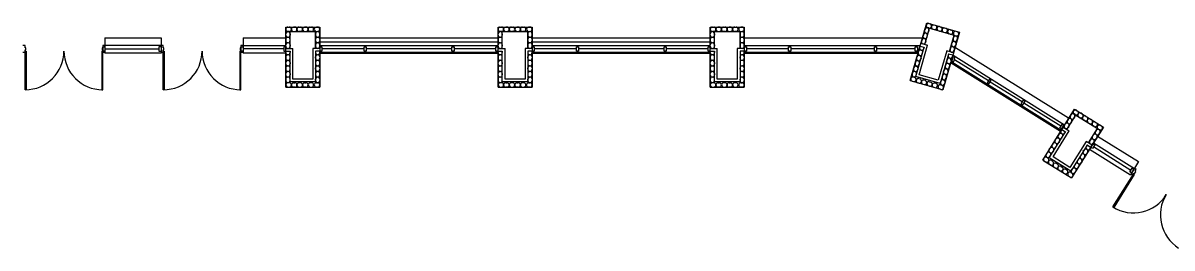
# Model space of a CAD drawing. Extents: x 11182 to 734459, y -1391328 to 152085.
# Drawn here: x 120007 to 147076, y -643167 to -637861 of the extents above; entities that cross this region are included whole.
import ezdxf

# ---------------------------------------------------------------- set-up
doc = ezdxf.new("R2010")
doc.units = 0
doc.header["$LTSCALE"] = 500
doc.header["$MEASUREMENT"] = 0
doc.layers.add('1_Wall_Exist', color=251, linetype='CONTINUOUS')

msp = doc.modelspace()

# ---------------------------------------------------------------- linework, layer by layer
at = {"layer": '1_Wall_Exist'}
for p, q in [((126199, -639372), (126199, -637959)), ((126199, -637959), (126999, -637959)), ((126249, -637959), (126280, -637959)), ((126412, -637959), (126380, -637959)), ((126512, -637959), (126543, -637959)), ((126674, -637959), (126643, -637959)), ((126774, -637959), (126805, -637959)), ((126949, -637959), (126918, -637959)), ((126999, -637959), (126999, -639372)), ((131199, -639372), (131199, -637959)), ((131199, -637959), (131999, -637959)), ((131249, -637959), (131280, -637959)), ((131412, -637959), (131380, -637959)), ((131512, -637959), (131543, -637959)), ((131674, -637959), (131643, -637959)), ((131774, -637959), (131805, -637959)), ((131949, -637959), (131918, -637959)), ((131999, -637959), (131999, -639372)), ((136199, -639372), (136199, -637959)), ((136199, -637959), (136999, -637959)), ((136249, -637959), (136280, -637959)), ((136412, -637959), (136380, -637959)), ((136512, -637959), (136543, -637959)), ((136674, -637959), (136643, -637959)), ((136774, -637959), (136805, -637959)), ((136949, -637959), (136918, -637959)), ((136999, -637959), (136999, -639372)), ((140908, -639219), (141297, -637861)), ((141255, -638369), (141366, -637984)), ((141297, -637861), (142066, -638081)), ((141348, -637979), (141318, -637971)), ((141345, -637875), (141375, -637883)), ((141366, -637984), (141942, -638150)), ((141444, -638007), (141474, -638016)), ((141501, -637919), (141471, -637911)), ((141598, -637947), (141628, -637956)), ((141754, -637992), (141724, -637983)), ((121937, -638209), (121937, -638571)), ((121937, -638209), (123261, -638209)), ((123261, -638209), (123261, -638571)), ((125191, -638209), (125191, -638571)), ((125191, -638209), (126199, -638209)), ((126199, -638147), (126199, -638116)), ((126199, -638247), (126199, -638278)), ((126280, -638059), (126249, -638059)), ((126299, -638059), (126899, -638059)), ((126299, -638459), (126299, -638059)), ((126299, -638116), (126299, -638147)), ((126299, -638278), (126299, -638247)), ((126380, -638059), (126412, -638059)), ((126543, -638059), (126512, -638059)), ((126643, -638059), (126674, -638059)), ((126805, -638059), (126774, -638059)), ((126899, -638459), (126899, -638059)), ((126899, -638116), (126899, -638147)), ((126899, -638278), (126899, -638247)), ((126918, -638059), (126949, -638059)), ((126999, -638147), (126999, -638116)), ((126999, -638209), (131199, -638209)), ((126999, -638247), (126999, -638278)), ((131199, -638147), (131199, -638116)), ((131199, -638247), (131199, -638278)), ((131280, -638059), (131249, -638059)), ((131299, -638059), (131899, -638059)), ((131299, -638459), (131299, -638059)), ((131299, -638116), (131299, -638147)), ((131299, -638278), (131299, -638247)), ((131380, -638059), (131412, -638059)), ((131543, -638059), (131512, -638059)), ((131643, -638059), (131674, -638059)), ((131805, -638059), (131774, -638059)), ((131899, -638459), (131899, -638059)), ((131899, -638116), (131899, -638147)), ((131899, -638278), (131899, -638247)), ((131918, -638059), (131949, -638059)), ((131999, -638147), (131999, -638116)), ((131999, -638209), (136199, -638209)), ((131999, -638247), (131999, -638278)), ((136199, -638147), (136199, -638116)), ((136199, -638247), (136199, -638278)), ((136280, -638059), (136249, -638059)), ((136299, -638059), (136899, -638059)), ((136299, -638459), (136299, -638059)), ((136299, -638116), (136299, -638147)), ((136299, -638278), (136299, -638247)), ((136380, -638059), (136412, -638059)), ((136543, -638059), (136512, -638059)), ((136643, -638059), (136674, -638059)), ((136805, -638059), (136774, -638059)), ((136899, -638459), (136899, -638059)), ((136899, -638116), (136899, -638147)), ((136899, -638278), (136899, -638247)), ((136918, -638059), (136949, -638059)), ((136999, -638147), (136999, -638116)), ((136999, -638209), (141199, -638209)), ((136999, -638247), (136999, -638278)), ((141173, -638293), (141182, -638263)), ((141218, -638137), (141209, -638167)), ((141245, -638041), (141254, -638011)), ((141305, -638195), (141314, -638165)), ((141350, -638038), (141342, -638068)), ((141600, -638052), (141570, -638043)), ((142066, -638081), (141677, -639440)), ((141696, -638079), (141726, -638088)), ((141853, -638124), (141823, -638116)), ((141832, -638534), (141942, -638150)), ((141850, -638019), (141880, -638028)), ((141927, -638204), (141918, -638234)), ((141960, -638155), (141990, -638164)), ((142018, -638068), (141988, -638059)), ((142014, -638261), (142023, -638231)), ((120058, -638395), (120007, -638395)), ((120007, -638548), (120058, -638548)), ((120058, -638446), (120058, -638395)), ((120074, -638446), (120058, -638446)), ((120058, -638548), (120058, -638497)), ((120058, -638497), (120074, -638497)), ((120058, -639437), (120058, -638522)), ((120058, -638522), (120084, -638522)), ((120074, -638497), (120074, -638446)), ((120084, -638522), (120084, -639437)), ((121887, -638522), (121861, -638522)), ((121861, -638522), (121861, -639437)), ((121887, -638446), (121871, -638446)), ((121871, -638446), (121871, -638497)), ((121871, -638497), (121887, -638497)), ((121938, -638395), (121887, -638395)), ((121887, -638395), (121887, -638446)), ((121887, -638396), (121887, -638546)), ((123260, -638396), (121887, -638396)), ((121887, -638421), (121937, -638421)), ((121887, -639437), (121887, -638497)), ((121937, -638522), (121887, -638522)), ((121887, -638548), (121938, -638548)), ((121937, -638421), (121937, -638522)), ((121937, -638471), (123211, -638471)), ((121938, -638408), (121938, -638395)), ((121938, -638548), (121938, -638535)), ((123211, -638421), (123211, -638522)), ((123261, -638421), (123211, -638421)), ((123211, -638522), (123261, -638522)), ((123311, -638395), (123261, -638395)), ((123261, -638548), (123311, -638548)), ((123311, -638446), (123311, -638395)), ((123328, -638446), (123311, -638446)), ((123311, -638548), (123311, -638497)), ((123311, -638497), (123328, -638497)), ((123312, -639437), (123312, -638522)), ((123312, -638522), (123337, -638522)), ((123328, -638497), (123328, -638446)), ((123337, -638522), (123337, -639437)), ((125140, -638522), (125115, -638522)), ((125115, -638522), (125115, -639437)), ((125140, -638446), (125124, -638446)), ((125124, -638446), (125124, -638497)), ((125124, -638497), (125140, -638497)), ((125191, -638395), (125140, -638395)), ((125140, -638395), (125140, -638446)), ((125140, -639437), (125140, -638497)), ((125140, -638548), (125191, -638548)), ((125141, -638396), (125141, -638546)), ((125141, -638421), (125191, -638421)), ((125191, -638522), (125141, -638522)), ((125191, -638408), (125191, -638395)), ((125191, -638396), (126199, -638396)), ((125191, -638421), (125191, -638522)), ((126149, -638471), (125191, -638471)), ((125191, -638548), (125191, -638535)), ((126149, -638421), (126149, -638522)), ((126199, -638421), (126149, -638421)), ((126149, -638522), (126199, -638522)), ((126199, -638409), (126199, -638378)), ((126199, -638459), (126364, -638459)), ((126199, -638524), (126299, -638524)), ((126199, -638560), (126199, -638529)), ((126299, -638378), (126299, -638409)), ((126299, -639247), (126299, -638524)), ((126299, -638529), (126299, -638560)), ((126364, -639182), (126364, -638459)), ((126834, -638459), (126834, -639182)), ((126999, -638459), (126834, -638459)), ((126899, -638378), (126899, -638409)), ((126899, -638524), (126899, -639247)), ((126999, -638524), (126899, -638524)), ((126899, -638529), (126899, -638560)), ((126999, -638303), (131199, -638303)), ((126999, -638409), (126999, -638378)), ((126999, -638396), (131199, -638396)), ((126999, -638421), (127049, -638421)), ((127049, -638522), (126999, -638522)), ((126999, -638560), (126999, -638529)), ((126999, -638546), (131199, -638546)), ((127049, -638421), (127049, -638522)), ((128043, -638471), (127049, -638471)), ((128043, -638522), (128043, -638421)), ((128043, -638421), (128093, -638421)), ((128093, -638522), (128043, -638522)), ((128093, -638421), (128093, -638522)), ((130113, -638471), (128093, -638471)), ((130113, -638522), (130113, -638421)), ((130113, -638421), (130163, -638421)), ((130163, -638522), (130113, -638522)), ((130163, -638421), (130163, -638522)), ((131149, -638471), (130163, -638471)), ((131149, -638522), (131149, -638421)), ((131149, -638421), (131199, -638421)), ((131199, -638522), (131149, -638522)), ((131199, -638409), (131199, -638378)), ((131199, -638459), (131364, -638459)), ((131199, -638524), (131299, -638524)), ((131199, -638560), (131199, -638529)), ((131299, -638378), (131299, -638409)), ((131299, -639247), (131299, -638524)), ((131299, -638529), (131299, -638560)), ((131364, -639182), (131364, -638459)), ((131834, -638459), (131834, -639182)), ((131999, -638459), (131834, -638459)), ((131899, -638378), (131899, -638409)), ((131899, -638524), (131899, -639247)), ((131999, -638524), (131899, -638524)), ((131899, -638529), (131899, -638560)), ((131999, -638303), (136199, -638303)), ((131999, -638409), (131999, -638378)), ((131999, -638396), (136199, -638396)), ((131999, -638421), (132049, -638421)), ((132049, -638522), (131999, -638522)), ((131999, -638560), (131999, -638529)), ((131999, -638546), (136199, -638546)), ((132049, -638421), (132049, -638522)), ((133043, -638471), (132049, -638471)), ((133043, -638522), (133043, -638421)), ((133043, -638421), (133093, -638421)), ((133093, -638522), (133043, -638522)), ((133093, -638421), (133093, -638522)), ((135113, -638471), (133093, -638471)), ((135113, -638522), (135113, -638421)), ((135113, -638421), (135163, -638421)), ((135163, -638522), (135113, -638522)), ((135163, -638421), (135163, -638522)), ((136149, -638471), (135163, -638471)), ((136149, -638522), (136149, -638421)), ((136149, -638421), (136199, -638421)), ((136199, -638522), (136149, -638522)), ((136199, -638409), (136199, -638378)), ((136199, -638459), (136364, -638459)), ((136199, -638524), (136299, -638524)), ((136199, -638560), (136199, -638529)), ((136299, -638378), (136299, -638409)), ((136299, -639247), (136299, -638524)), ((136299, -638529), (136299, -638560)), ((136364, -639182), (136364, -638459)), ((136834, -638459), (136834, -639182)), ((136999, -638459), (136834, -638459)), ((136899, -638378), (136899, -638409)), ((136899, -638524), (136899, -639247)), ((136999, -638524), (136899, -638524)), ((136899, -638529), (136899, -638560)), ((136999, -638409), (136999, -638378)), ((136999, -638396), (141132, -638396)), ((136999, -638421), (137049, -638421)), ((137049, -638522), (136999, -638522)), ((136999, -638560), (136999, -638529)), ((136999, -638546), (141077, -638546)), ((137049, -638421), (137049, -638522)), ((138043, -638471), (137049, -638471)), ((138043, -638522), (138043, -638421)), ((138043, -638421), (138093, -638421)), ((138093, -638522), (138043, -638522)), ((138093, -638421), (138093, -638522)), ((140063, -638471), (138093, -638471)), ((140063, -638522), (140063, -638421)), ((140063, -638421), (140113, -638421)), ((140113, -638522), (140063, -638522)), ((140113, -638421), (140113, -638522)), ((141022, -638471), (140113, -638471)), ((141026, -638522), (141026, -638421)), ((141026, -638421), (141076, -638421)), ((141076, -638522), (141026, -638522)), ((141038, -639126), (141237, -638431)), ((141076, -638421), (141076, -638522)), ((141104, -638534), (141095, -638564)), ((141119, -639082), (141318, -638387)), ((141132, -638438), (141140, -638408)), ((141141, -638404), (141237, -638431)), ((141159, -638341), (141318, -638387)), ((141236, -638435), (141228, -638465)), ((141278, -638291), (141269, -638321)), ((141770, -638516), (141570, -639211)), ((141928, -638562), (141770, -638516)), ((141855, -638456), (141846, -638486)), ((141882, -638360), (141891, -638330)), ((141942, -638514), (141951, -638484)), ((141975, -638436), (144641, -640101)), ((141987, -638358), (141978, -638388)), ((123261, -638571), (121937, -638571)), ((126199, -638571), (125191, -638571)), ((126199, -638660), (126199, -638691)), ((126199, -638822), (126199, -638791)), ((126299, -638691), (126299, -638660)), ((126299, -638791), (126299, -638822)), ((126899, -638691), (126899, -638660)), ((126899, -638791), (126899, -638822)), ((126999, -638571), (131199, -638571)), ((126999, -638660), (126999, -638691)), ((126999, -638822), (126999, -638791)), ((131199, -638660), (131199, -638691)), ((131199, -638822), (131199, -638791)), ((131299, -638691), (131299, -638660)), ((131299, -638791), (131299, -638822)), ((131899, -638691), (131899, -638660)), ((131899, -638791), (131899, -638822)), ((131999, -638571), (136199, -638571)), ((131999, -638660), (131999, -638691)), ((131999, -638822), (131999, -638791)), ((136199, -638660), (136199, -638691)), ((136199, -638822), (136199, -638791)), ((136299, -638691), (136299, -638660)), ((136299, -638791), (136299, -638822)), ((136899, -638691), (136899, -638660)), ((136899, -638791), (136899, -638822)), ((136999, -638571), (141077, -638571)), ((136999, -638660), (136999, -638691)), ((136999, -638822), (136999, -638791)), ((141032, -638787), (141023, -638817)), ((141059, -638690), (141068, -638660)), ((141119, -638844), (141128, -638814)), ((141164, -638688), (141155, -638718)), ((141192, -638592), (141200, -638562)), ((141814, -638597), (141615, -639292)), ((141768, -638757), (141777, -638727)), ((141813, -638601), (141804, -638631)), ((141910, -638624), (141814, -638597)), ((141873, -638755), (141864, -638785)), ((141875, -638800), (144449, -640408)), ((141915, -638665), (141887, -638763)), ((141887, -638763), (141935, -638777)), ((141888, -638779), (144462, -640387)), ((141901, -638658), (141909, -638628)), ((141963, -638679), (141915, -638665)), ((141922, -638623), (144542, -640260)), ((141935, -638777), (141963, -638679)), ((142749, -639228), (141951, -638729)), ((126199, -638922), (126199, -638954)), ((126199, -639085), (126199, -639054)), ((126299, -638954), (126299, -638922)), ((126299, -639054), (126299, -639085)), ((126899, -638954), (126899, -638922)), ((126899, -639054), (126899, -639085)), ((126999, -638922), (126999, -638954)), ((126999, -639085), (126999, -639054)), ((131199, -638922), (131199, -638954)), ((131199, -639085), (131199, -639054)), ((131299, -638954), (131299, -638922)), ((131299, -639054), (131299, -639085)), ((131899, -638954), (131899, -638922)), ((131899, -639054), (131899, -639085)), ((131999, -638922), (131999, -638954)), ((131999, -639085), (131999, -639054)), ((136199, -638922), (136199, -638954)), ((136199, -639085), (136199, -639054)), ((136299, -638954), (136299, -638922)), ((136299, -639054), (136299, -639085)), ((136899, -638954), (136899, -638922)), ((136899, -639054), (136899, -639085)), ((136999, -638922), (136999, -638954)), ((136999, -639085), (136999, -639054)), ((140959, -639039), (140951, -639069)), ((140987, -638943), (140995, -638913)), ((141047, -639097), (141055, -639067)), ((141092, -638940), (141083, -638970)), ((141570, -639211), (141119, -639082)), ((141696, -639009), (141704, -638979)), ((141741, -638853), (141732, -638883)), ((141801, -639007), (141792, -639037)), ((141828, -638911), (141837, -638881)), ((126199, -639185), (126199, -639216)), ((126280, -639272), (126249, -639272)), ((126299, -639216), (126299, -639185)), ((126899, -639247), (126299, -639247)), ((126834, -639182), (126364, -639182)), ((126380, -639272), (126412, -639272)), ((126543, -639272), (126512, -639272)), ((126643, -639272), (126674, -639272)), ((126805, -639272), (126774, -639272)), ((126899, -639216), (126899, -639185)), ((126918, -639272), (126949, -639272)), ((126999, -639185), (126999, -639216)), ((131199, -639185), (131199, -639216)), ((131280, -639272), (131249, -639272)), ((131299, -639216), (131299, -639185)), ((131899, -639247), (131299, -639247)), ((131834, -639182), (131364, -639182)), ((131380, -639272), (131412, -639272)), ((131543, -639272), (131512, -639272)), ((131643, -639272), (131674, -639272)), ((131805, -639272), (131774, -639272)), ((131899, -639216), (131899, -639185)), ((131918, -639272), (131949, -639272)), ((131999, -639185), (131999, -639216)), ((136199, -639185), (136199, -639216)), ((136280, -639272), (136249, -639272)), ((136299, -639216), (136299, -639185)), ((136899, -639247), (136299, -639247)), ((136834, -639182), (136364, -639182)), ((136380, -639272), (136412, -639272)), ((136543, -639272), (136512, -639272)), ((136643, -639272), (136674, -639272)), ((136805, -639272), (136774, -639272)), ((136899, -639216), (136899, -639185)), ((136918, -639272), (136949, -639272)), ((136999, -639185), (136999, -639216)), ((140908, -639219), (141677, -639440)), ((140956, -639233), (140986, -639241)), ((141013, -639145), (140983, -639137)), ((141615, -639292), (141038, -639126)), ((141112, -639278), (141082, -639269)), ((141110, -639173), (141140, -639181)), ((141208, -639305), (141238, -639314)), ((141266, -639218), (141236, -639209)), ((141364, -639350), (141334, -639341)), ((141362, -639245), (141392, -639254)), ((141518, -639290), (141488, -639281)), ((141623, -639262), (141632, -639232)), ((141626, -639321), (141656, -639330)), ((141668, -639106), (141660, -639136)), ((141728, -639259), (141720, -639290)), ((141756, -639163), (141764, -639133)), ((142776, -639185), (142722, -639271)), ((142722, -639271), (142764, -639298)), ((142764, -639298), (142818, -639211)), ((142818, -639211), (142776, -639185)), ((143543, -639724), (142791, -639255)), ((120084, -639436), (120058, -639437)), ((121861, -639436), (121887, -639437)), ((123337, -639436), (123312, -639437)), ((125115, -639436), (125140, -639437)), ((126199, -639372), (126999, -639372)), ((126249, -639372), (126280, -639372)), ((126412, -639372), (126380, -639372)), ((126512, -639372), (126543, -639372)), ((126674, -639372), (126643, -639372)), ((126774, -639372), (126805, -639372)), ((126949, -639372), (126918, -639372)), ((131199, -639372), (131999, -639372)), ((131249, -639372), (131280, -639372)), ((131412, -639372), (131380, -639372)), ((131512, -639372), (131543, -639372)), ((131674, -639372), (131643, -639372)), ((131774, -639372), (131805, -639372)), ((131949, -639372), (131918, -639372)), ((136199, -639372), (136999, -639372)), ((136249, -639372), (136280, -639372)), ((136412, -639372), (136380, -639372)), ((136512, -639372), (136543, -639372)), ((136674, -639372), (136643, -639372)), ((136774, -639372), (136805, -639372)), ((136949, -639372), (136918, -639372)), ((141461, -639378), (141491, -639386)), ((141629, -639426), (141598, -639417)), ((143570, -639681), (143516, -639767)), ((143516, -639767), (143559, -639794)), ((143559, -639794), (143613, -639708)), ((143613, -639708), (143570, -639681)), ((144456, -640295), (143586, -639751)), ((144031, -641092), (144780, -639893)), ((144780, -639893), (145458, -640317)), ((144600, -640370), (144812, -640031)), ((144628, -640137), (144611, -640164)), ((144681, -640052), (144697, -640026)), ((144782, -640079), (144766, -640105)), ((144796, -640021), (144769, -640005)), ((144812, -640031), (145321, -640349)), ((144822, -639920), (144849, -639937)), ((144881, -640074), (144907, -640091)), ((144960, -640006), (144934, -639990)), ((145019, -640161), (144992, -640144)), ((145045, -640059), (145072, -640076)), ((145183, -640145), (145156, -640129)), ((144182, -641039), (144565, -640426)), ((144272, -641018), (144655, -640405)), ((144483, -640252), (144429, -640338)), ((144429, -640338), (144472, -640365)), ((144462, -640403), (144478, -640376)), ((144472, -640365), (144526, -640278)), ((144481, -640373), (144565, -640426)), ((144526, -640278), (144483, -640252)), ((144515, -640317), (144655, -640405)), ((144542, -640275), (144558, -640249)), ((144563, -640429), (144547, -640456)), ((144643, -640302), (144626, -640328)), ((144696, -640217), (144713, -640190)), ((145458, -640317), (144710, -641516)), ((145103, -640214), (145130, -640230)), ((145109, -640688), (145321, -640349)), ((145241, -640300), (145215, -640283)), ((145268, -640198), (145294, -640215)), ((145291, -640397), (145274, -640423)), ((145336, -640359), (145363, -640376)), ((145416, -640291), (145389, -640274)), ((144270, -640710), (144253, -640737)), ((144323, -640625), (144339, -640599)), ((144409, -640487), (144392, -640514)), ((144424, -640652), (144408, -640678)), ((144477, -640567), (144494, -640540)), ((145054, -640654), (144670, -641267)), ((145193, -640741), (145054, -640654)), ((145152, -640619), (145135, -640646)), ((145159, -640794), (145213, -640708)), ((145205, -640535), (145221, -640508)), ((145213, -640708), (145255, -640734)), ((145220, -640699), (145237, -640672)), ((145223, -640685), (146189, -641289)), ((145306, -640561), (145290, -640588)), ((145322, -640527), (146288, -641131)), ((145359, -640476), (145376, -640450)), ((144130, -640933), (144114, -640959)), ((144184, -640848), (144200, -640821)), ((144285, -640875), (144268, -640901)), ((144338, -640790), (144355, -640763)), ((145074, -640744), (144691, -641357)), ((144933, -640970), (144916, -640996)), ((144986, -640885), (145002, -640858)), ((145072, -640747), (145055, -640773)), ((145087, -640911), (145071, -640938)), ((145159, -640797), (145074, -640744)), ((145130, -640834), (146096, -641438)), ((145140, -640826), (145157, -640800)), ((145201, -640820), (145159, -640794)), ((145255, -640734), (145201, -640820)), ((145228, -640777), (146109, -641328)), ((144031, -641092), (144710, -641516)), ((144074, -641118), (144100, -641135)), ((144153, -641050), (144127, -641033)), ((144691, -641357), (144182, -641039)), ((144212, -641204), (144185, -641188)), ((144199, -641012), (144215, -640986)), ((144238, -641103), (144265, -641120)), ((144670, -641267), (144272, -641018)), ((144376, -641189), (144349, -641173)), ((144461, -641242), (144487, -641259)), ((144794, -641192), (144777, -641219)), ((144847, -641108), (144863, -641081)), ((144862, -641272), (144879, -641245)), ((144948, -641134), (144932, -641161)), ((145001, -641049), (145018, -641023)), ((146288, -641131), (146096, -641438)), ((144296, -641257), (144323, -641274)), ((144434, -641344), (144408, -641327)), ((144519, -641397), (144546, -641413)), ((144599, -641328), (144572, -641312)), ((144667, -641489), (144641, -641473)), ((144694, -641388), (144720, -641404)), ((144708, -641330), (144724, -641304)), ((144809, -641357), (144792, -641383)), ((145681, -642198), (146166, -641423)), ((146187, -641436), (145703, -642212)), ((146082, -641371), (146136, -641285)), ((146125, -641397), (146082, -641371)), ((146109, -641417), (146152, -641444)), ((146179, -641311), (146125, -641397)), ((146136, -641285), (146179, -641311)), ((146152, -641444), (146179, -641401)), ((146166, -641423), (146187, -641436)), ((146179, -641401), (146193, -641410)), ((146233, -641315), (146190, -641288)), ((146193, -641410), (146220, -641367)), ((146206, -641358), (146233, -641315)), ((146220, -641367), (146206, -641358)), ((145703, -642211), (145681, -642198))]:
    msp.add_line(p, q, dxfattribs=at)
for centre, radius, start, end in [((126249, -638009), 50, 89.9917, 269.9917), ((126280, -638009), 50, 269.9917, 89.9917), ((126380, -638009), 50, 90.0083, 270.0083), ((126412, -638009), 50, 270.0083, 90.0083), ((126512, -638009), 50, 89.9917, 269.9917), ((126543, -638009), 50, 269.9917, 89.9917), ((126643, -638009), 50, 90.0083, 270.0083), ((126674, -638009), 50, 270.0083, 90.0083), ((126774, -638009), 50, 89.9917, 269.9917), ((126805, -638009), 50, 269.9917, 89.9917), ((126918, -638009), 50, 90.0083, 270.0083), ((126949, -638009), 50, 270.0083, 90.0083), ((131249, -638009), 50, 89.9917, 269.9917), ((131280, -638009), 50, 269.9917, 89.9917), ((131380, -638009), 50, 90.0083, 270.0083), ((131412, -638009), 50, 270.0083, 90.0083), ((131512, -638009), 50, 89.9917, 269.9917), ((131543, -638009), 50, 269.9917, 89.9917), ((131643, -638009), 50, 90.0083, 270.0083), ((131674, -638009), 50, 270.0083, 90.0083), ((131774, -638009), 50, 89.9917, 269.9917), ((131805, -638009), 50, 269.9917, 89.9917), ((131918, -638009), 50, 90.0083, 270.0083), ((131949, -638009), 50, 270.0083, 90.0083), ((136249, -638009), 50, 89.9917, 269.9917), ((136280, -638009), 50, 269.9917, 89.9917), ((136380, -638009), 50, 90.0083, 270.0083), ((136412, -638009), 50, 270.0083, 90.0083), ((136512, -638009), 50, 89.9917, 269.9917), ((136543, -638009), 50, 269.9917, 89.9917), ((136643, -638009), 50, 90.0083, 270.0083), ((136674, -638009), 50, 270.0083, 90.0083), ((136774, -638009), 50, 89.9917, 269.9917), ((136805, -638009), 50, 269.9917, 89.9917), ((136918, -638009), 50, 90.0083, 270.0083), ((136949, -638009), 50, 270.0083, 90.0083), ((141302, -638025), 50, 343.9917, 163.9917), ((141331, -637923), 50, 73.9917, 253.9917), ((141361, -637931), 50, 253.9917, 73.9917), ((141458, -637959), 50, 74.0083, 254.0083), ((141488, -637967), 50, 254.0083, 74.0083), ((141584, -637995), 50, 73.9917, 253.9917), ((141614, -638004), 50, 253.9917, 73.9917), ((141710, -638031), 50, 74.0083, 254.0083), ((141740, -638040), 50, 254.0083, 74.0083), ((126249, -638116), 50, 359.9917, 179.9917), ((126249, -638147), 50, 179.9917, 359.9917), ((126249, -638247), 50, 0.0083, 180.0083), ((126949, -638116), 50, 0.0083, 180.0083), ((126949, -638147), 50, 180.0083, 0.0083), ((126949, -638247), 50, 359.9917, 179.9917), ((131249, -638116), 50, 359.9917, 179.9917), ((131249, -638147), 50, 179.9917, 359.9917), ((131249, -638247), 50, 0.0083, 180.0083), ((131949, -638116), 50, 0.0083, 180.0083), ((131949, -638147), 50, 180.0083, 0.0083), ((131949, -638247), 50, 359.9917, 179.9917), ((136249, -638116), 50, 359.9917, 179.9917), ((136249, -638147), 50, 179.9917, 359.9917), ((136249, -638247), 50, 0.0083, 180.0083), ((136949, -638116), 50, 0.0083, 180.0083), ((136949, -638147), 50, 180.0083, 0.0083), ((136949, -638247), 50, 359.9917, 179.9917), ((141230, -638277), 50, 343.9917, 163.9917), ((141257, -638181), 50, 164.0083, 344.0083), ((141266, -638151), 50, 344.0083, 164.0083), ((141294, -638055), 50, 163.9917, 343.9917), ((141836, -638067), 50, 73.9917, 253.9917), ((141866, -638076), 50, 253.9917, 73.9917), ((141966, -638248), 50, 164.0083, 344.0083), ((141974, -638107), 50, 74.0083, 254.0083), ((141975, -638218), 50, 344.0083, 164.0083), ((142004, -638116), 50, 254.0083, 74.0083), ((120058, -638522), 914, 270, 0), ((121887, -638522), 914, 180, 270), ((123312, -638522), 914, 270, 0), ((125140, -638522), 914, 180, 270), ((126249, -638278), 50, 180.0083, 0.0083), ((126249, -638378), 50, 359.9917, 179.9917), ((126249, -638409), 50, 179.9917, 359.9917), ((126249, -638529), 50, 175.324, 179.9917), ((126249, -638529), 50, 359.9917, 4.676), ((126949, -638278), 50, 179.9917, 359.9917), ((126949, -638378), 50, 0.0083, 180.0083), ((126949, -638409), 50, 180.0083, 0.0083), ((126949, -638529), 50, 175.324, 180.0083), ((126949, -638529), 50, 0.0083, 4.676), ((131249, -638278), 50, 180.0083, 0.0083), ((131249, -638378), 50, 359.9917, 179.9917), ((131249, -638409), 50, 179.9917, 359.9917), ((131249, -638529), 50, 175.324, 179.9917), ((131249, -638529), 50, 359.9917, 4.676), ((131949, -638278), 50, 179.9917, 359.9917), ((131949, -638378), 50, 0.0083, 180.0083), ((131949, -638409), 50, 180.0083, 0.0083), ((131949, -638529), 50, 175.324, 180.0083), ((131949, -638529), 50, 0.0083, 4.676), ((136249, -638278), 50, 180.0083, 0.0083), ((136249, -638378), 50, 359.9917, 179.9917), ((136249, -638409), 50, 179.9917, 359.9917), ((136249, -638529), 50, 175.324, 179.9917), ((136249, -638529), 50, 359.9917, 4.676), ((136949, -638278), 50, 179.9917, 359.9917), ((136949, -638378), 50, 0.0083, 180.0083), ((136949, -638409), 50, 180.0083, 0.0083), ((136949, -638529), 50, 175.324, 180.0083), ((136949, -638529), 50, 0.0083, 4.676), ((141152, -638548), 50, 344.0083, 164.0083), ((141180, -638452), 50, 163.9917, 343.9917), ((141188, -638422), 50, 159.324, 163.9917), ((141221, -638307), 50, 163.9917, 343.9917), ((141188, -638422), 50, 343.9917, 348.676), ((141894, -638500), 50, 164.0083, 344.0083), ((141903, -638470), 50, 344.0083, 164.0083), ((141930, -638374), 50, 163.9917, 343.9917), ((141939, -638344), 50, 343.9917, 163.9917), ((126249, -638560), 50, 179.9917, 359.9917), ((126249, -638660), 50, 0.0083, 180.0083), ((126249, -638691), 50, 180.0083, 0.0083), ((126249, -638791), 50, 359.9917, 179.9917), ((126949, -638560), 50, 180.0083, 0.0083), ((126949, -638660), 50, 359.9917, 179.9917), ((126949, -638691), 50, 179.9917, 359.9917), ((126949, -638791), 50, 0.0083, 180.0083), ((131249, -638560), 50, 179.9917, 359.9917), ((131249, -638660), 50, 0.0083, 180.0083), ((131249, -638691), 50, 180.0083, 0.0083), ((131249, -638791), 50, 359.9917, 179.9917), ((131949, -638560), 50, 180.0083, 0.0083), ((131949, -638660), 50, 359.9917, 179.9917), ((131949, -638691), 50, 179.9917, 359.9917), ((131949, -638791), 50, 0.0083, 180.0083), ((136249, -638560), 50, 179.9917, 359.9917), ((136249, -638660), 50, 0.0083, 180.0083), ((136249, -638691), 50, 180.0083, 0.0083), ((136249, -638791), 50, 359.9917, 179.9917), ((136949, -638560), 50, 180.0083, 0.0083), ((136949, -638660), 50, 359.9917, 179.9917), ((136949, -638691), 50, 179.9917, 359.9917), ((136949, -638791), 50, 0.0083, 180.0083), ((141071, -638830), 50, 164.0083, 344.0083), ((141080, -638800), 50, 344.0083, 164.0083), ((141107, -638704), 50, 163.9917, 343.9917), ((141116, -638674), 50, 343.9917, 163.9917), ((141144, -638578), 50, 164.0083, 344.0083), ((141789, -638867), 50, 344.0083, 164.0083), ((141816, -638771), 50, 163.9917, 343.9917), ((141825, -638741), 50, 343.9917, 163.9917), ((141853, -638645), 50, 164.0083, 344.0083), ((141861, -638615), 50, 159.324, 164.0083), ((141861, -638615), 50, 344.0083, 348.676), ((126249, -638822), 50, 179.9917, 359.9917), ((126249, -638922), 50, 0.0083, 180.0083), ((126249, -638954), 50, 180.0083, 0.0083), ((126249, -639054), 50, 359.9917, 179.9917), ((126249, -639085), 50, 179.9917, 359.9917), ((126949, -638822), 50, 180.0083, 0.0083), ((126949, -638922), 50, 359.9917, 179.9917), ((126949, -638954), 50, 179.9917, 359.9917), ((126949, -639054), 50, 0.0083, 180.0083), ((126949, -639085), 50, 180.0083, 0.0083), ((131249, -638822), 50, 179.9917, 359.9917), ((131249, -638922), 50, 0.0083, 180.0083), ((131249, -638954), 50, 180.0083, 0.0083), ((131249, -639054), 50, 359.9917, 179.9917), ((131249, -639085), 50, 179.9917, 359.9917), ((131949, -638822), 50, 180.0083, 0.0083), ((131949, -638922), 50, 359.9917, 179.9917), ((131949, -638954), 50, 179.9917, 359.9917), ((131949, -639054), 50, 0.0083, 180.0083), ((131949, -639085), 50, 180.0083, 0.0083), ((136249, -638822), 50, 179.9917, 359.9917), ((136249, -638922), 50, 0.0083, 180.0083), ((136249, -638954), 50, 180.0083, 0.0083), ((136249, -639054), 50, 359.9917, 179.9917), ((136249, -639085), 50, 179.9917, 359.9917), ((136949, -638822), 50, 180.0083, 0.0083), ((136949, -638922), 50, 359.9917, 179.9917), ((136949, -638954), 50, 179.9917, 359.9917), ((136949, -639054), 50, 0.0083, 180.0083), ((136949, -639085), 50, 180.0083, 0.0083), ((140999, -639083), 50, 164.0083, 344.0083), ((141007, -639053), 50, 344.0083, 164.0083), ((141035, -638957), 50, 163.9917, 343.9917), ((141044, -638927), 50, 343.9917, 163.9917), ((141716, -639119), 50, 344.0083, 164.0083), ((141744, -639023), 50, 163.9917, 343.9917), ((141753, -638993), 50, 343.9917, 163.9917), ((141780, -638897), 50, 164.0083, 344.0083), ((126249, -639185), 50, 0.0083, 180.0083), ((126249, -639216), 50, 180.0083, 0.0083), ((126249, -639322), 50, 90.0083, 270.0083), ((126280, -639322), 50, 270.0083, 90.0083), ((126380, -639322), 50, 89.9917, 269.9917), ((126412, -639322), 50, 269.9917, 89.9917), ((126512, -639322), 50, 90.0083, 270.0083), ((126543, -639322), 50, 270.0083, 90.0083), ((126643, -639322), 50, 89.9917, 269.9917), ((126674, -639322), 50, 269.9917, 89.9917), ((126774, -639322), 50, 90.0083, 270.0083), ((126805, -639322), 50, 270.0083, 90.0083), ((126918, -639322), 50, 89.9917, 269.9917), ((126949, -639185), 50, 359.9917, 179.9917), ((126949, -639216), 50, 179.9917, 359.9917), ((126949, -639322), 50, 269.9917, 89.9917), ((131249, -639185), 50, 0.0083, 180.0083), ((131249, -639216), 50, 180.0083, 0.0083), ((131249, -639322), 50, 90.0083, 270.0083), ((131280, -639322), 50, 270.0083, 90.0083), ((131380, -639322), 50, 89.9917, 269.9917), ((131412, -639322), 50, 269.9917, 89.9917), ((131512, -639322), 50, 90.0083, 270.0083), ((131543, -639322), 50, 270.0083, 90.0083), ((131643, -639322), 50, 89.9917, 269.9917), ((131674, -639322), 50, 269.9917, 89.9917), ((131774, -639322), 50, 90.0083, 270.0083), ((131805, -639322), 50, 270.0083, 90.0083), ((131918, -639322), 50, 89.9917, 269.9917), ((131949, -639185), 50, 359.9917, 179.9917), ((131949, -639216), 50, 179.9917, 359.9917), ((131949, -639322), 50, 269.9917, 89.9917), ((136249, -639185), 50, 0.0083, 180.0083), ((136249, -639216), 50, 180.0083, 0.0083), ((136249, -639322), 50, 90.0083, 270.0083), ((136280, -639322), 50, 270.0083, 90.0083), ((136380, -639322), 50, 89.9917, 269.9917), ((136412, -639322), 50, 269.9917, 89.9917), ((136512, -639322), 50, 90.0083, 270.0083), ((136543, -639322), 50, 270.0083, 90.0083), ((136643, -639322), 50, 89.9917, 269.9917), ((136674, -639322), 50, 269.9917, 89.9917), ((136774, -639322), 50, 90.0083, 270.0083), ((136805, -639322), 50, 270.0083, 90.0083), ((136918, -639322), 50, 89.9917, 269.9917), ((136949, -639185), 50, 359.9917, 179.9917), ((136949, -639216), 50, 179.9917, 359.9917), ((136949, -639322), 50, 269.9917, 89.9917), ((140970, -639185), 50, 74.0083, 254.0083), ((141000, -639193), 50, 254.0083, 74.0083), ((141096, -639221), 50, 73.9917, 253.9917), ((141126, -639230), 50, 253.9917, 73.9917), ((141222, -639257), 50, 74.0083, 254.0083), ((141252, -639266), 50, 254.0083, 74.0083), ((141348, -639293), 50, 73.9917, 253.9917), ((141378, -639302), 50, 253.9917, 73.9917), ((141474, -639330), 50, 74.0083, 254.0083), ((141504, -639338), 50, 254.0083, 74.0083), ((141612, -639369), 50, 73.9917, 253.9917), ((141672, -639276), 50, 163.9917, 343.9917), ((141642, -639378), 50, 253.9917, 73.9917), ((141680, -639246), 50, 343.9917, 163.9917), ((141708, -639150), 50, 164.0083, 344.0083), ((144654, -640190), 50, 148.0083, 328.0083), ((144670, -640164), 50, 328.0083, 148.0083), ((144723, -640079), 50, 147.9917, 327.9917), ((144740, -640052), 50, 327.9917, 147.9917), ((144796, -639962), 50, 57.9917, 237.9917), ((144822, -639979), 50, 237.9917, 57.9917), ((144907, -640032), 50, 58.0083, 238.0083), ((144934, -640049), 50, 238.0083, 58.0083), ((145019, -640102), 50, 57.9917, 237.9917), ((145045, -640118), 50, 237.9917, 57.9917), ((145130, -640171), 50, 58.0083, 238.0083), ((145157, -640188), 50, 238.0083, 58.0083), ((144504, -640429), 50, 147.9917, 327.9917), ((144521, -640403), 50, 143.324, 147.9917), ((144584, -640302), 50, 147.9917, 327.9917), ((144601, -640275), 50, 327.9917, 147.9917), ((144521, -640403), 50, 327.9917, 332.676), ((145241, -640241), 50, 57.9917, 237.9917), ((145268, -640257), 50, 237.9917, 57.9917), ((145317, -640450), 50, 148.0083, 328.0083), ((145333, -640423), 50, 328.0083, 148.0083), ((145363, -640317), 50, 58.0083, 238.0083), ((145390, -640333), 50, 238.0083, 58.0083), ((144312, -640737), 50, 328.0083, 148.0083), ((144365, -640652), 50, 147.9917, 327.9917), ((144382, -640625), 50, 327.9917, 147.9917), ((144435, -640540), 50, 148.0083, 328.0083), ((144451, -640514), 50, 328.0083, 148.0083), ((145178, -640672), 50, 148.0083, 328.0083), ((145194, -640646), 50, 328.0083, 148.0083), ((145247, -640561), 50, 147.9917, 327.9917), ((145264, -640535), 50, 327.9917, 147.9917), ((144156, -640986), 50, 148.0083, 328.0083), ((144173, -640959), 50, 328.0083, 148.0083), ((144226, -640875), 50, 147.9917, 327.9917), ((144243, -640848), 50, 327.9917, 147.9917), ((144296, -640763), 50, 148.0083, 328.0083), ((144975, -640996), 50, 328.0083, 148.0083), ((145028, -640911), 50, 147.9917, 327.9917), ((145045, -640885), 50, 327.9917, 147.9917), ((145098, -640800), 50, 148.0083, 328.0083), ((145114, -640773), 50, 143.324, 148.0083), ((145114, -640773), 50, 328.0083, 332.676), ((144100, -641076), 50, 58.0083, 238.0083), ((144127, -641092), 50, 238.0083, 58.0083), ((144212, -641145), 50, 57.9917, 237.9917), ((144238, -641162), 50, 237.9917, 57.9917), ((144323, -641215), 50, 58.0083, 238.0083), ((144349, -641232), 50, 238.0083, 58.0083), ((144434, -641285), 50, 57.9917, 237.9917), ((144820, -641245), 50, 148.0083, 328.0083), ((144836, -641219), 50, 328.0083, 148.0083), ((144889, -641134), 50, 147.9917, 327.9917), ((144906, -641108), 50, 327.9917, 147.9917), ((144959, -641023), 50, 148.0083, 328.0083), ((144461, -641301), 50, 237.9917, 57.9917), ((144546, -641354), 50, 58.0083, 238.0083), ((144572, -641371), 50, 238.0083, 58.0083), ((144667, -641430), 50, 57.9917, 237.9917), ((144694, -641447), 50, 237.9917, 57.9917), ((144750, -641357), 50, 147.9917, 327.9917), ((144767, -641330), 50, 327.9917, 147.9917), ((146166, -641423), 914, 238, 328), ((147716, -642392), 914, 148, 238)]:
    msp.add_arc(centre, radius, start, end, dxfattribs=at)

doc.saveas('drawing.dxf')
